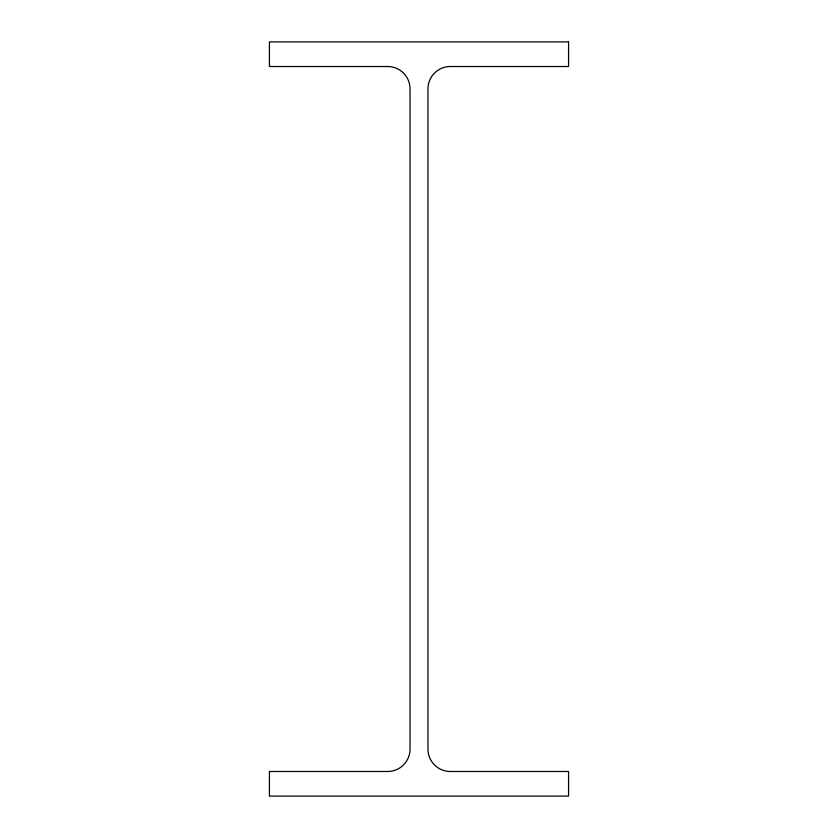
<?xml version="1.0" encoding="UTF-8"?>
<svg xmlns="http://www.w3.org/2000/svg" width="838" height="838" viewBox="0 0 838 838"><rect width="100%" height="100%" fill="white"/><g stroke="black" fill="none" stroke-linecap="round" stroke-linejoin="round"><path stroke-width="1.26" d="M568.573 41.9L269.427 41.9L269.427 66.516L387.669 66.516A22.375 22.375 0 0 1 410.044 88.901L410.044 749.099A22.375 22.375 0 0 1 387.669 771.484L269.427 771.484L269.427 796.1L568.573 796.1L568.573 771.484L450.331 771.484A22.375 22.375 0 0 1 427.956 749.099L427.956 88.901A22.375 22.375 0 0 1 450.331 66.516L568.573 66.516L568.573 41.9"/></g></svg>
